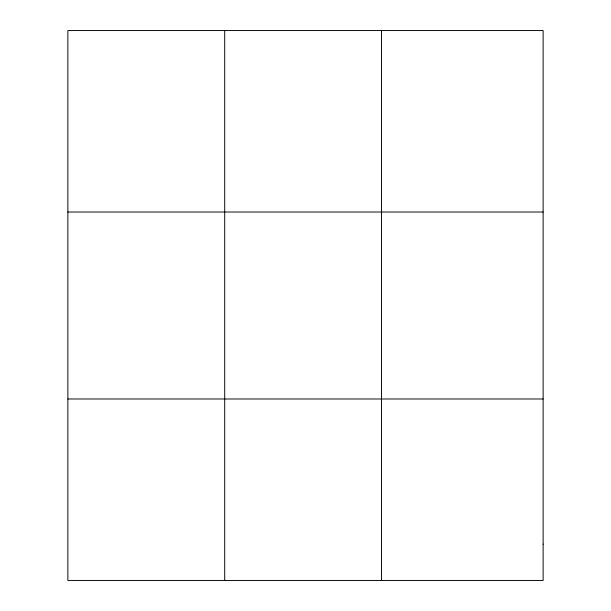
<?xml version="1.0" encoding="UTF-8"?>
<svg xmlns="http://www.w3.org/2000/svg" width="611" height="611" viewBox="0 0 611 611"><rect width="100%" height="100%" fill="white"/><g stroke="black" fill="none" stroke-linecap="round" stroke-linejoin="round"><path stroke-width="0.92" d="M224.703 30.55L224.703 580.45M381.539 30.55L381.539 580.45M67.867 212.017L543.133 212.017M67.867 398.983L543.133 398.983M543.133 544.157L543.133 580.45L67.867 580.45L67.867 30.55L543.133 30.55L543.133 544.157"/></g></svg>
